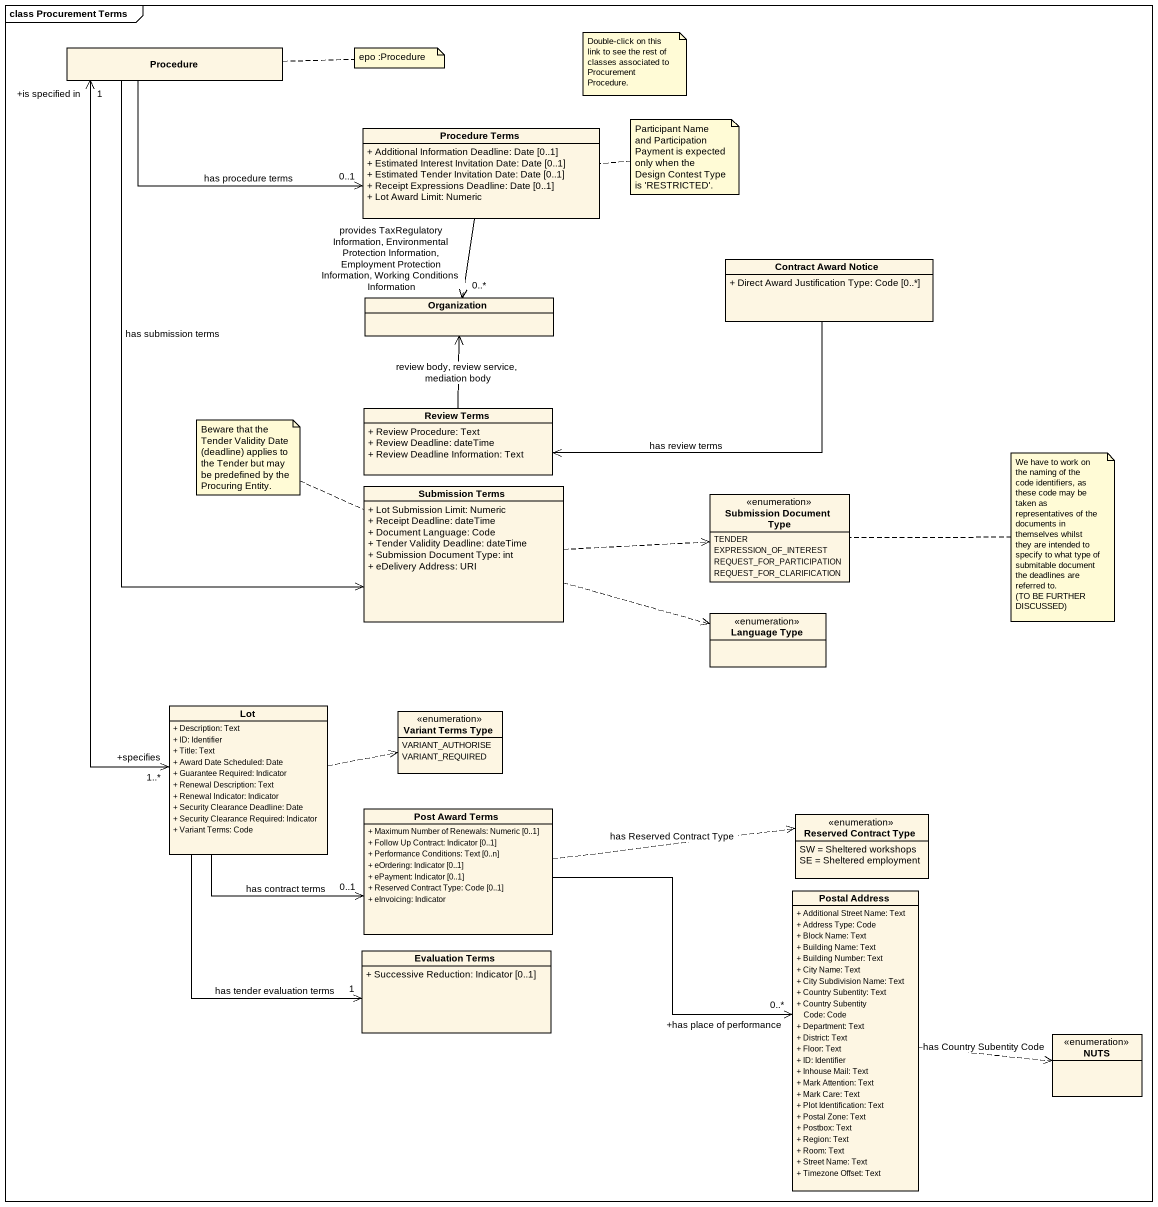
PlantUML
@startuml
mainframe class Procurement Terms
hide circle
hide empty members
skinparam classAttributeIconSize 0
class Procedure
class "Procedure Terms" as Procedure_Terms {
  + Additional Information Deadline: Date [0..1]
  + Estimated Interest Invitation Date: Date [0..1]
  + Estimated Tender Invitation Date: Date [0..1]
  + Receipt Expressions Deadline: Date [0..1]
  + Lot Award Limit: Numeric
}
class "Contract Award Notice" as Contract_Award_Notice {
  + Direct Award Justification Type: Code [0..*]
}
class Organization
class "Review Terms" as Review_Terms {
  + Review Procedure: Text
  + Review Deadline: dateTime
  + Review Deadline Information: Text
}
class "Submission Terms" as Submission_Terms {
  + Lot Submission Limit: Numeric
  + Receipt Deadline: dateTime
  + Document Language: Code
  + Tender Validity Deadline: dateTime
  + Submission Document Type: int
  + eDelivery Address: URI
}
enum "Submission Document Type" as Submission_Document_Type {
  TENDER
  EXPRESSION_OF_INTEREST
  REQUEST_FOR_PARTICIPATION
  REQUEST_FOR_CLARIFICATION
}
enum "Language Type" as Language_Type
class Lot {
  + Description: Text
  + ID: Identifier
  + Title: Text
  + Award Date Scheduled: Date
  + Guarantee Required: Indicator
  + Renewal Description: Text
  + Renewal Indicator: Indicator
  + Security Clearance Deadline: Date
  + Security Clearance Required: Indicator
  + Variant Terms: Code
}
enum "Variant Terms Type" as Variant_Terms_Type {
  VARIANT_AUTHORISE
  VARIANT_REQUIRED
}
class "Post Award Terms" as Post_Award_Terms {
  + Maximum Number of Renewals: Numeric [0..1]
  + Follow Up Contract: Indicator [0..1]
  + Performance Conditions: Text [0..n]
  + eOrdering: Indicator [0..1]
  + ePayment: Indicator [0..1]
  + Reserved Contract Type: Code [0..1]
  + eInvoicing: Indicator
}
enum "Reserved Contract Type" as Reserved_Contract_Type {
  SW = Sheltered workshops
  SE = Sheltered employment
}
class "Postal Address" as Postal_Address {
  + Additional Street Name: Text
  + Address Type: Code
  + Block Name: Text
  + Building Name: Text
  + Building Number: Text
  + City Name: Text
  + City Subdivision Name: Text
  + Country Subentity: Text
  + Country Subentity Code: Code
  + Department: Text
  + District: Text
  + Floor: Text
  + ID: Identifier
  + Inhouse Mail: Text
  + Mark Attention: Text
  + Mark Care: Text
  + Plot Identification: Text
  + Postal Zone: Text
  + Postbox: Text
  + Region: Text
  + Room: Text
  + Street Name: Text
  + Timezone Offset: Text
}
class "Evaluation Terms" as Evaluation_Terms {
  + Successive Reduction: Indicator [0..1]
}
enum NUTS
Procedure -right-> "0..1" Procedure_Terms : has procedure terms
Procedure --> Submission_Terms : has submission terms
Procedure "+is specified in\n1" <--> "+specifies\n1..*" Lot
Procedure_Terms --> "0..*" Organization : provides TaxRegulatory Information, Environmental Protection Information, Employment Protection Information, Working Conditions Information
Contract_Award_Notice -left-> Review_Terms : has review terms
Review_Terms -up-> Organization : review body, review service, mediation body
Submission_Terms .right.> Submission_Document_Type
Submission_Terms .right.> Language_Type
Lot .right.> Variant_Terms_Type
Lot -right-> "0..1" Post_Award_Terms : has contract terms
Lot --> "1" Evaluation_Terms : has tender evaluation terms
Post_Award_Terms .right.> Reserved_Contract_Type : has Reserved Contract Type
Post_Award_Terms -right-> "+has place of performance\n0..*" Postal_Address
Postal_Address .right.> NUTS : has Country Subentity Code
note right of Procedure : epo :Procedure
note as N2
  Double-click on this link to see the rest of classes associated to Procurement Procedure.
end note
note right of Procedure_Terms : Participant Name and Participation Payment is expected only when the Design Contest Type is 'RESTRICTED'.
note left of Submission_Terms : Beware that the Tender Validity Date (deadline) applies to the Tender but may be predefined by the Procuring Entity.
note right of Submission_Document_Type
  We have to work on the naming of the code identifiers, as these code may be taken as representatives of the documents in themselves whilst they are intended to specify to what type of submitable document the deadlines are referred to.
  (TO BE FURTHER DISCUSSED)
end note
@enduml
